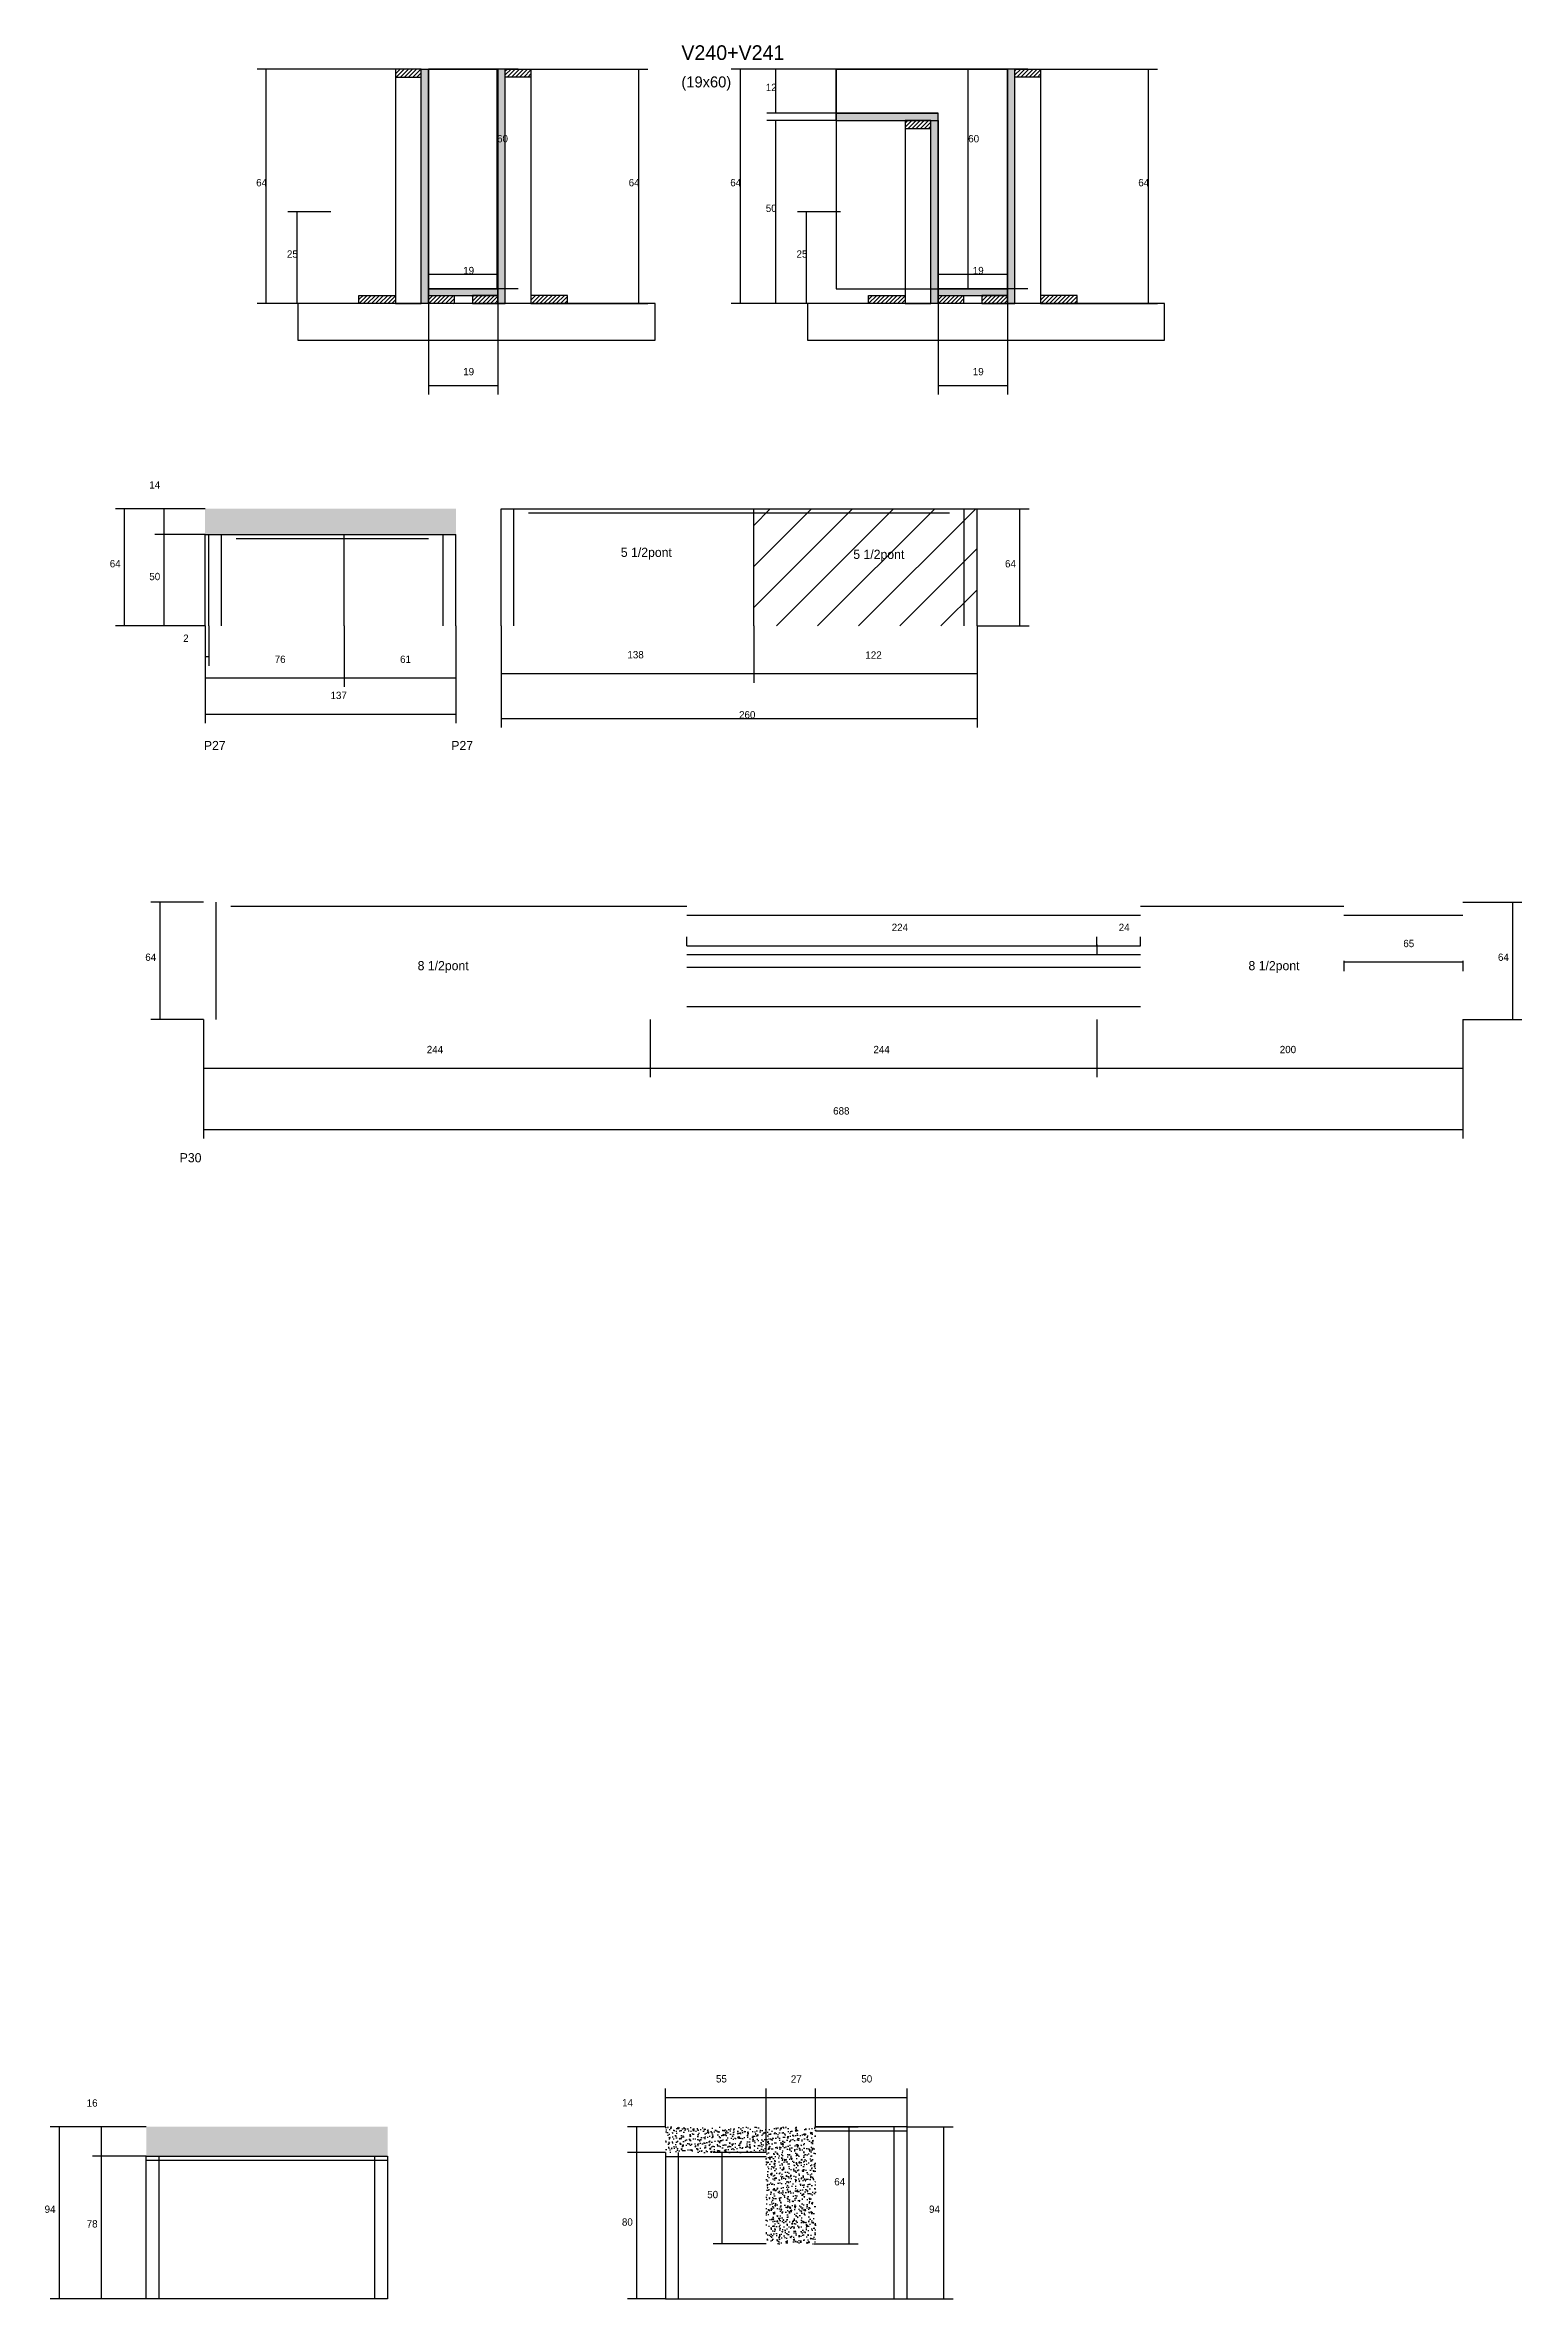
# Model space of a CAD drawing. Header units: metres. Extents: x 4923 to 5730, y 2187 to 3417.
import ezdxf

# ---------------------------------------------------------------- set-up
doc = ezdxf.new("R2010")
doc.units = ezdxf.units.M
for name, color, linetype in [('CONCRETO', 251, 'Continuous'), ('COTA', 4, 'Continuous'), ('Cota Seção (2x)', 4, 'Continuous'), ('Hachura', 253, 'Continuous'), ('Madeira', 126, 'Continuous'), ('NOMENCLATURA', 7, 'Continuous'), ('Painéis', 200, 'Continuous'), ('REAPROVEITAMENTO', 251, 'Continuous'), ('SARR_2.2x7', 40, 'Continuous'), ('Texto Seção', 7, 'Continuous')]:
    doc.layers.add(name, color=color, linetype=linetype)

msp = doc.modelspace()

# ---------------------------------------------------------------- hatches: boundary and pattern name
at = {"layer": 'COTA'}
h = msp.add_hatch(dxfattribs=at)
h.set_pattern_fill('AR-CONC', scale=0.03)
h.paths.add_polyline_path([(5147.7, 3164.2), (5010.7, 3164.2), (5010.7, 3164.2), (5010.7, 3150.2), (5010.7, 3150.2), (5147.7, 3150.2), (5147.7, 3150.2), (5147.7, 3164.2)])
h = msp.add_hatch(dxfattribs=at)
h.set_pattern_fill('AR-CONC', scale=0.03)
h.paths.add_polyline_path([(5110.5, 2280.6), (4978.5, 2280.6), (4978.5, 2264.6), (5110.4, 2264.6)])
h = msp.add_hatch(dxfattribs=at)
h.set_pattern_fill('AR-CONC', scale=0.03)
h.paths.add_polyline_path([(5317.2, 2266.6), (5262.3, 2266.6), (5262.3, 2266.6), (5262.3, 2280.6), (5262.3, 2280.6), (5344.2, 2280.6), (5344.2, 2280.6), (5344.2, 2216.6), (5344.2, 2216.6), (5317.2, 2216.6), (5317.2, 2216.6), (5317.2, 2266.6)])
at = {"layer": 'Hachura'}
h = msp.add_hatch(dxfattribs=at)
h.set_pattern_fill('ANSI31', scale=0.5)
h.paths.add_polyline_path([(5128.7, 3399.9), (5128.7, 3404.3), (5128.7, 3404.3), (5114.7, 3404.3), (5114.7, 3404.3), (5114.7, 3399.9), (5114.7, 3399.9), (5128.7, 3399.9)])
h = msp.add_hatch(color=8, dxfattribs=at)
h.dxf.hatch_style = 1
h.paths.add_polyline_path([(5128.7, 3404.3), (5132.7, 3404.3), (5132.7, 3404.3), (5132.7, 3276.3), (5132.7, 3276.3), (5128.7, 3276.3), (5128.7, 3276.3), (5128.7, 3404.3)])
h = msp.add_hatch(color=8, dxfattribs=at)
h.dxf.hatch_style = 1
h.paths.add_polyline_path([(5174.7, 3404.3), (5170.7, 3404.3), (5170.7, 3404.3), (5170.7, 3276.3), (5170.7, 3276.3), (5174.7, 3276.3), (5174.7, 3276.3), (5174.7, 3404.3)])
h = msp.add_hatch(dxfattribs=at)
h.set_pattern_fill('ANSI31', scale=0.5)
h.paths.add_polyline_path([(5174.7, 3399.9), (5174.7, 3404.3), (5174.7, 3404.3), (5188.7, 3404.3), (5188.7, 3404.3), (5188.7, 3399.9), (5188.7, 3399.9), (5174.7, 3399.9)])
h = msp.add_hatch(color=8, dxfattribs=at)
h.dxf.hatch_style = 1
h.paths.add_polyline_path([(5453.1, 3404.3), (5449.1, 3404.3), (5449.1, 3404.3), (5449.1, 3276.3), (5449.1, 3276.3), (5453.1, 3276.3), (5453.1, 3276.3), (5453.1, 3404.3)])
h = msp.add_hatch(dxfattribs=at)
h.set_pattern_fill('ANSI31', scale=0.5)
h.paths.add_polyline_path([(5453.1, 3399.9), (5453.1, 3404.3), (5453.1, 3404.3), (5467.1, 3404.3), (5467.1, 3404.3), (5467.1, 3399.9), (5467.1, 3399.9), (5453.1, 3399.9)])
h = msp.add_hatch(color=8, dxfattribs=at)
h.dxf.hatch_style = 1
h.paths.add_polyline_path([(5411.1, 3376.3), (5411.1, 3380.3), (5411.1, 3380.3), (5355.5, 3380.3), (5355.5, 3380.3), (5355.5, 3376.3), (5355.5, 3376.3), (5411.1, 3376.3)])
h = msp.add_hatch(dxfattribs=at)
h.set_pattern_fill('ANSI31', scale=0.5)
h.paths.add_polyline_path([(5407.1, 3371.9), (5407.1, 3376.3), (5407.1, 3376.3), (5393.1, 3376.3), (5393.1, 3376.3), (5393.1, 3371.9), (5393.1, 3371.9), (5407.1, 3371.9)])
h = msp.add_hatch(color=8, dxfattribs=at)
h.dxf.hatch_style = 1
h.paths.add_polyline_path([(5407.1, 3376.3), (5411.1, 3376.3), (5411.1, 3376.3), (5411.1, 3276.3), (5411.1, 3276.3), (5407.1, 3276.3), (5407.1, 3276.3), (5407.1, 3376.3)])
h = msp.add_hatch(dxfattribs=at)
h.set_pattern_fill('ANSI31', scale=0.5)
h.paths.add_polyline_path([(5094.7, 3276.3), (5094.7, 3280.7), (5094.7, 3280.7), (5114.7, 3280.7), (5114.7, 3280.7), (5114.7, 3276.3), (5114.7, 3276.3), (5094.7, 3276.3)])
h = msp.add_hatch(color=8, dxfattribs=at)
h.dxf.hatch_style = 1
h.paths.add_polyline_path([(5170.7, 3280.7), (5170.7, 3284.3), (5170.7, 3284.3), (5132.7, 3284.3), (5132.7, 3284.3), (5132.7, 3280.7), (5132.7, 3280.7), (5170.7, 3280.7)])
h = msp.add_hatch(dxfattribs=at)
h.set_pattern_fill('ANSI31', scale=0.5)
h.paths.add_polyline_path([(5132.7, 3276.3), (5132.7, 3280.7), (5132.7, 3280.7), (5146.7, 3280.7), (5146.7, 3280.7), (5146.7, 3276.3), (5146.7, 3276.3), (5132.7, 3276.3)])
h = msp.add_hatch(dxfattribs=at)
h.set_pattern_fill('ANSI31', scale=0.5)
h.paths.add_polyline_path([(5170.7, 3276.3), (5170.7, 3280.7), (5170.7, 3280.7), (5156.7, 3280.7), (5156.7, 3280.7), (5156.7, 3276.3), (5156.7, 3276.3), (5170.7, 3276.3)])
h = msp.add_hatch(dxfattribs=at)
h.set_pattern_fill('ANSI31', scale=0.5)
h.paths.add_polyline_path([(5208.7, 3276.3), (5208.7, 3280.7), (5208.7, 3280.7), (5188.7, 3280.7), (5188.7, 3280.7), (5188.7, 3276.3), (5188.7, 3276.3), (5208.7, 3276.3)])
h = msp.add_hatch(dxfattribs=at)
h.set_pattern_fill('ANSI31', scale=0.5)
h.paths.add_polyline_path([(5373.1, 3276.3), (5373.1, 3280.7), (5373.1, 3280.7), (5393.1, 3280.7), (5393.1, 3280.7), (5393.1, 3276.3), (5393.1, 3276.3), (5373.1, 3276.3)])
h = msp.add_hatch(color=8, dxfattribs=at)
h.dxf.hatch_style = 1
h.paths.add_polyline_path([(5449.1, 3280.7), (5449.1, 3284.3), (5449.1, 3284.3), (5411.1, 3284.3), (5411.1, 3284.3), (5411.1, 3280.7), (5411.1, 3280.7), (5449.1, 3280.7)])
h = msp.add_hatch(dxfattribs=at)
h.set_pattern_fill('ANSI31', scale=0.5)
h.paths.add_polyline_path([(5411.1, 3276.3), (5411.1, 3280.7), (5411.1, 3280.7), (5425.1, 3280.7), (5425.1, 3280.7), (5425.1, 3276.3), (5425.1, 3276.3), (5411.1, 3276.3)])
h = msp.add_hatch(dxfattribs=at)
h.set_pattern_fill('ANSI31', scale=0.5)
h.paths.add_polyline_path([(5449.1, 3276.3), (5449.1, 3280.7), (5449.1, 3280.7), (5435.1, 3280.7), (5435.1, 3280.7), (5435.1, 3276.3), (5435.1, 3276.3), (5449.1, 3276.3)])
h = msp.add_hatch(dxfattribs=at)
h.set_pattern_fill('ANSI31', scale=0.5)
h.paths.add_polyline_path([(5487.1, 3276.3), (5487.1, 3280.7), (5487.1, 3280.7), (5467.1, 3280.7), (5467.1, 3280.7), (5467.1, 3276.3), (5467.1, 3276.3), (5487.1, 3276.3)])
at = {"layer": 'REAPROVEITAMENTO'}
h = msp.add_hatch(dxfattribs=at)
h.set_pattern_fill('ANSI31', scale=5)
h.paths.add_polyline_path([(5310.4, 3164.2), (5310.4, 3100.2), (5310.4, 3100.2), (5432.4, 3100.2), (5432.4, 3100.2), (5432.4, 3164.2), (5432.4, 3164.2), (5310.4, 3164.2)])

# ---------------------------------------------------------------- linework, layer by layer
at = {"layer": 'CONCRETO'}
for points in [[(5132.7, 3404.3), (5132.7, 3404.3), (5170.7, 3404.3), (5170.7, 3376.3), (5170.7, 3376.3), (5170.7, 3284.3), (5132.7, 3284.3), (5132.7, 3404.3)], [(5132.7, 3284.3), (5170.7, 3284.3), (5170.7, 3404.3), (5132.7, 3404.3)], [(5355.5, 3380.3), (5355.5, 3404.3), (5449.1, 3404.3), (5449.1, 3376.3), (5449.1, 3376.3), (5449.1, 3284.3), (5411.1, 3284.3), (5411.1, 3380.3)], [(5355.5, 3284.3), (5449.1, 3284.3), (5449.1, 3404.3), (5355.5, 3404.3)]]:
    msp.add_lwpolyline(points, close=True, dxfattribs=at)
at = {"layer": 'COTA'}
for p, q in [((5114.7, 3404.3), (5039.1, 3404.3)), ((5044.1, 3276.3), (5044.1, 3404.3)), ((5188.7, 3404.3), (5252.6, 3404.3)), ((5247.6, 3276.3), (5247.6, 3404.3)), ((5355.5, 3404.3), (5298.1, 3404.3)), ((5303.1, 3276.3), (5303.1, 3404.3)), ((5355.5, 3404.3), (5317.5, 3404.3)), ((5322.5, 3380.3), (5322.5, 3404.3)), ((5467.1, 3404.3), (5531, 3404.3)), ((5526, 3276.3), (5526, 3404.3)), ((5355.5, 3380.3), (5317.5, 3380.3)), ((5355.5, 3376.3), (5317.5, 3376.3)), ((5322.5, 3276.3), (5322.5, 3376.3)), ((5079.4, 3326.3), (5055.9, 3326.3)), ((5060.9, 3276.3), (5060.9, 3326.3)), ((5357.8, 3326.3), (5334.3, 3326.3)), ((5339.3, 3276.3), (5339.3, 3326.3)), ((5099.1, 3276.3), (5039.1, 3276.3)), ((5079.4, 3276.3), (5055.9, 3276.3)), ((5132.7, 3276.3), (5132.7, 3226.6)), ((5170.7, 3276.3), (5170.7, 3226.6)), ((5204.3, 3276.3), (5252.6, 3276.3)), ((5377.5, 3276.3), (5298.1, 3276.3)), ((5377.5, 3276.3), (5317.5, 3276.3)), ((5357.8, 3276.3), (5334.3, 3276.3)), ((5411.1, 3276.3), (5411.1, 3226.6)), ((5449.1, 3276.3), (5449.1, 3226.6)), ((5482.7, 3276.3), (5531, 3276.3)), ((5132.7, 3231.6), (5170.7, 3231.6)), ((5411.1, 3231.6), (5449.1, 3231.6)), ((5010.7, 3164.2), (4961.7, 3164.2)), ((4966.7, 3100.2), (4966.7, 3164.2)), ((5010.7, 3164.2), (4983.3, 3164.2)), ((4988.3, 3150.2), (4988.3, 3164.2)), ((5432.4, 3164.2), (5460.8, 3164.2)), ((5455.8, 3100.2), (5455.8, 3164.2)), ((5010.7, 3150.2), (4983.3, 3150.2)), ((5010.7, 3150.2), (4983.3, 3150.2)), ((4988.3, 3100.2), (4988.3, 3150.2)), ((5010.7, 3100.2), (4961.7, 3100.2)), ((5010.7, 3100.2), (4983.3, 3100.2)), ((5010.7, 3100.2), (5010.7, 3066.9)), ((5010.7, 3100.2), (5010.7, 3047.1)), ((5010.7, 3100.2), (5010.7, 3078.5)), ((5012.7, 3100.2), (5012.7, 3078.5)), ((5086.7, 3100.2), (5086.7, 3066.9)), ((5086.7, 3100.2), (5086.7, 3066.9)), ((5147.7, 3100.2), (5147.7, 3066.9)), ((5147.7, 3100.2), (5147.7, 3047.1)), ((5172.4, 3100.2), (5172.4, 3069.2)), ((5172.4, 3100.2), (5172.4, 3044.7)), ((5310.4, 3100.2), (5310.4, 3069.2)), ((5310.4, 3100.2), (5310.4, 3069.2)), ((5432.4, 3100.2), (5432.4, 3069.2)), ((5432.4, 3100.2), (5432.4, 3044.7)), ((5432.4, 3100.2), (5460.8, 3100.2)), ((5010.7, 3083.5), (5012.7, 3083.5)), ((5010.7, 3071.9), (5086.7, 3071.9)), ((5086.7, 3071.9), (5147.7, 3071.9)), ((5172.4, 3074.2), (5310.4, 3074.2)), ((5310.4, 3074.2), (5432.4, 3074.2)), ((5010.7, 3052.1), (5147.7, 3052.1)), ((5172.4, 3049.7), (5432.4, 3049.7)), ((5009.8, 2885.3), (5009.8, 2820.3)), ((5009.8, 2885.3), (5009.8, 2853.8)), ((5253.8, 2885.3), (5253.8, 2853.8)), ((5253.8, 2885.3), (5253.8, 2853.8)), ((5497.8, 2885.3), (5497.8, 2853.8)), ((5497.8, 2885.3), (5497.8, 2853.8)), ((5697.8, 2885.3), (5697.8, 2853.8)), ((5697.8, 2885.3), (5697.8, 2820.3)), ((5009.8, 2858.8), (5253.8, 2858.8)), ((5253.8, 2858.8), (5497.8, 2858.8)), ((5497.8, 2858.8), (5697.8, 2858.8)), ((5009.8, 2825.3), (5697.8, 2825.3)), ((5262.3, 2280.6), (5262.3, 2301.6)), ((5262.3, 2296.6), (5317.2, 2296.6)), ((5317.2, 2266.6), (5317.2, 2301.6)), ((5317.2, 2266.6), (5317.2, 2301.6)), ((5317.2, 2296.6), (5344.2, 2296.6)), ((5344.2, 2280.6), (5344.2, 2301.6)), ((5344.2, 2280.6), (5344.2, 2301.6)), ((5344.2, 2296.6), (5394.2, 2296.6)), ((5394.2, 2280.6), (5394.2, 2301.6)), ((4978.5, 2280.6), (4926.1, 2280.6)), ((4931.1, 2186.6), (4931.1, 2280.6)), ((4978.5, 2280.6), (4949.1, 2280.6)), ((4954.1, 2264.6), (4954.1, 2280.6)), ((5262.3, 2280.6), (5241.5, 2280.6)), ((5246.5, 2266.6), (5246.5, 2280.6)), ((5344.2, 2280.6), (5367.5, 2280.6)), ((5362.5, 2216.6), (5362.5, 2280.6)), ((5394.2, 2280.6), (5419.3, 2280.6)), ((5414.3, 2186.6), (5414.3, 2280.6)), ((5262.3, 2266.6), (5241.5, 2266.6)), ((5262.3, 2266.6), (5241.5, 2266.6)), ((5246.5, 2186.6), (5246.5, 2266.6)), ((5317.2, 2266.6), (5288.2, 2266.6)), ((5293.2, 2216.6), (5293.2, 2266.6)), ((4978.5, 2264.6), (4949.1, 2264.6)), ((4978.5, 2264.6), (4949.1, 2264.6)), ((4954.1, 2186.6), (4954.1, 2264.6)), ((5317.2, 2216.6), (5288.2, 2216.6)), ((5344.2, 2216.6), (5367.5, 2216.6)), ((4978.5, 2186.6), (4926.1, 2186.6)), ((4978.5, 2186.6), (4949.1, 2186.6)), ((5262.3, 2186.6), (5241.5, 2186.6)), ((5394.2, 2186.6), (5419.3, 2186.6))]:
    msp.add_line(p, q, dxfattribs=at)
at = {"layer": 'Cota Seção (2x)'}
for p, q in [((5181.7, 3404.3), (5165.2, 3404.3)), ((5170.2, 3284.3), (5170.2, 3404.3)), ((5460.1, 3404.3), (5422.6, 3404.3)), ((5427.6, 3284.3), (5427.6, 3404.3)), ((5132.7, 3276.3), (5132.7, 3297.3)), ((5132.7, 3292.3), (5170.7, 3292.3)), ((5170.7, 3276.3), (5170.7, 3297.3)), ((5411.1, 3276.3), (5411.1, 3297.3)), ((5411.1, 3292.3), (5449.1, 3292.3)), ((5449.1, 3276.3), (5449.1, 3297.3)), ((5181.7, 3284.3), (5165.2, 3284.3)), ((5460.1, 3284.3), (5422.6, 3284.3)), ((5009.8, 2949.3), (4981.1, 2949.3)), ((4986.1, 2885.3), (4986.1, 2949.3)), ((5697.8, 2949.3), (5730.1, 2949.3)), ((5725.1, 2885.3), (5725.1, 2949.3)), ((5273.8, 2925.5), (5273.8, 2930.5)), ((5497.8, 2925.5), (5497.8, 2930.5)), ((5521.8, 2925.5), (5521.8, 2930.5)), ((5273.8, 2925.5), (5497.8, 2925.5)), ((5497.8, 2926.2), (5497.8, 2920.5)), ((5497.8, 2925.5), (5521.8, 2925.5)), ((5632.8, 2917.3), (5632.8, 2911.7)), ((5697.8, 2917.3), (5697.8, 2911.7)), ((5632.8, 2916.7), (5697.8, 2916.7)), ((5009.8, 2885.3), (4981.1, 2885.3)), ((5697.8, 2885.3), (5730.1, 2885.3))]:
    msp.add_line(p, q, dxfattribs=at)
at = {"layer": 'Madeira'}
for points in [[(5128.7, 3399.9), (5128.7, 3404.3), (5114.7, 3404.3), (5114.7, 3399.9)], [(5128.7, 3404.3), (5114.7, 3404.3), (5114.7, 3276.3), (5128.7, 3276.3)], [(5174.7, 3399.9), (5174.7, 3404.3), (5188.7, 3404.3), (5188.7, 3399.9)], [(5174.7, 3404.3), (5188.7, 3404.3), (5188.7, 3276.3), (5174.7, 3276.3)], [(5453.1, 3399.9), (5453.1, 3404.3), (5467.1, 3404.3), (5467.1, 3399.9)], [(5453.1, 3404.3), (5467.1, 3404.3), (5467.1, 3276.3), (5453.1, 3276.3)], [(5407.1, 3371.9), (5407.1, 3376.3), (5393.1, 3376.3), (5393.1, 3371.9)], [(5407.1, 3376.3), (5393.1, 3376.3), (5393.1, 3276.3), (5407.1, 3276.3)], [(5061.3, 3256.3), (5256.5, 3256.3), (5256.5, 3276.3), (5061.3, 3276.3)], [(5094.7, 3276.3), (5094.7, 3280.7), (5114.7, 3280.7), (5114.7, 3276.3)], [(5132.7, 3276.3), (5132.7, 3280.7), (5146.7, 3280.7), (5146.7, 3276.3)], [(5170.7, 3276.3), (5170.7, 3280.7), (5156.7, 3280.7), (5156.7, 3276.3)], [(5208.7, 3276.3), (5208.7, 3280.7), (5188.7, 3280.7), (5188.7, 3276.3)], [(5339.7, 3256.3), (5534.8, 3256.3), (5534.8, 3276.3), (5339.7, 3276.3)], [(5373.1, 3276.3), (5373.1, 3280.7), (5393.1, 3280.7), (5393.1, 3276.3)], [(5411.1, 3276.3), (5411.1, 3280.7), (5425.1, 3280.7), (5425.1, 3276.3)], [(5449.1, 3276.3), (5449.1, 3280.7), (5435.1, 3280.7), (5435.1, 3276.3)], [(5487.1, 3276.3), (5487.1, 3280.7), (5467.1, 3280.7), (5467.1, 3276.3)]]:
    msp.add_lwpolyline(points, close=True, dxfattribs=at)
at = {"layer": 'Painéis'}
for p, q in [((5132.7, 3276.3), (5132.7, 3404.3)), ((5170.7, 3276.3), (5170.7, 3404.3)), ((5355.5, 3380.3), (5411.1, 3380.3)), ((5355.5, 3376.3), (5355.5, 3380.3)), ((5411.1, 3376.3), (5411.1, 3380.3)), ((5411.1, 3276.3), (5411.1, 3376.3)), ((5132.7, 3284.3), (5170.7, 3284.3)), ((5132.7, 3280.7), (5132.7, 3284.3)), ((5170.7, 3280.7), (5170.7, 3284.3)), ((5411.1, 3284.3), (5449.1, 3284.3)), ((5411.1, 3280.7), (5411.1, 3284.3)), ((5172.4, 3164.2), (5432.4, 3164.2)), ((5172.4, 3100.2), (5172.4, 3164.2)), ((5310.4, 3100.2), (5310.4, 3164.2)), ((5432.4, 3100.2), (5432.4, 3164.2)), ((5010.7, 3150.2), (5147.7, 3150.2)), ((5010.7, 3100.2), (5010.7, 3150.2)), ((5012.7, 3100.2), (5012.7, 3150.2)), ((5086.7, 3100.2), (5086.7, 3150.2)), ((5147.7, 3100.2), (5147.7, 3150.2))]:
    msp.add_line(p, q, dxfattribs=at)
for points in [[(5128.7, 3404.3), (5132.7, 3404.3), (5132.7, 3276.3), (5128.7, 3276.3)], [(5174.7, 3404.3), (5170.7, 3404.3), (5170.7, 3276.3), (5174.7, 3276.3)], [(5453.1, 3404.3), (5449.1, 3404.3), (5449.1, 3276.3), (5453.1, 3276.3)], [(5411.1, 3376.3), (5411.1, 3380.3), (5355.5, 3380.3), (5355.5, 3376.3)], [(5407.1, 3376.3), (5411.1, 3376.3), (5411.1, 3276.3), (5407.1, 3276.3)], [(5170.7, 3280.7), (5170.7, 3284.3), (5132.7, 3284.3), (5132.7, 3280.7)], [(5449.1, 3280.7), (5449.1, 3284.3), (5411.1, 3284.3), (5411.1, 3280.7)], [(4978.5, 2264.6), (5110.4, 2264.6), (5110.4, 2186.6), (4978.5, 2186.6)]]:
    msp.add_lwpolyline(points, close=True, dxfattribs=at)
msp.add_lwpolyline([(5262.3, 2266.6), (5262.3, 2186.6), (5394.2, 2186.6), (5394.2, 2280.6), (5344.2, 2280.6)], dxfattribs=at)
at = {"layer": 'SARR_2.2x7'}
for p, q in [((5179.4, 3100.2), (5179.4, 3164.2)), ((5425.4, 3100.2), (5425.4, 3164.2)), ((5187.4, 3162), (5310.4, 3162)), ((5310.4, 3162), (5417.4, 3162)), ((5019.7, 3100.2), (5019.7, 3150.2)), ((5027.7, 3148), (5086.7, 3148)), ((5086.7, 3148), (5132.7, 3148)), ((5140.7, 3100.2), (5140.7, 3150.2)), ((5016.8, 2885.3), (5016.8, 2949.3)), ((5024.8, 2947.1), (5253.8, 2947.1)), ((5253.8, 2947.1), (5273.8, 2947.1)), ((5273.8, 2942.3), (5497.8, 2942.3)), ((5497.8, 2942.3), (5521.8, 2942.3)), ((5521.8, 2947.1), (5632.8, 2947.1)), ((5632.8, 2942.3), (5697.8, 2942.3)), ((5273.8, 2920.8), (5497.8, 2920.8)), ((5497.8, 2920.8), (5521.8, 2920.8)), ((5273.8, 2913.8), (5497.8, 2913.8)), ((5497.8, 2913.8), (5521.8, 2913.8)), ((5273.8, 2892.3), (5497.8, 2892.3)), ((5497.8, 2892.3), (5521.8, 2892.3)), ((5344.2, 2278.4), (5394.2, 2278.4)), ((5387.2, 2186.6), (5387.2, 2280.6)), ((5269.3, 2186.6), (5269.3, 2266.6)), ((4978.5, 2262.4), (5110.4, 2262.4)), ((4985.5, 2186.6), (4985.5, 2264.6)), ((5103.4, 2186.6), (5103.4, 2264.6)), ((5262.2, 2264.4), (5317.2, 2264.4))]:
    msp.add_line(p, q, dxfattribs=at)

# ---------------------------------------------------------------- texts
at = {"layer": 'COTA'}
for s, p in [('12', (5317, 3392.3)), ('64', (5038.6, 3340.3)), ('64', (5242.1, 3340.3)), ('64', (5297.6, 3340.3)), ('64', (5520.5, 3340.3)), ('50', (5317, 3326.3)), ('25', (5055.4, 3301.3)), ('25', (5333.8, 3301.3)), ('19', (5151.7, 3237.1)), ('19', (5430.1, 3237.1)), ('14', (4980.2, 3175.2)), ('64', (4958.6, 3132.2)), ('50', (4980.2, 3125.2)), ('64', (5447.7, 3132.2)), ('2', (4998.7, 3091.5)), ('76', (5048.7, 3080)), ('61', (5117.2, 3080)), ('138', (5241.4, 3082.5)), ('122', (5371.4, 3082.3)), ('137', (5079.2, 3060.3)), ('260', (5302.4, 3049.7)), ('244', (5131.8, 2866.9)), ('244', (5375.8, 2866.9)), ('200', (5597.8, 2866.9)), ('688', (5353.8, 2833.4)), ('55', (5289.8, 2304.8)), ('27', (5330.7, 2304.7)), ('50', (5369.2, 2304.8)), ('16', (4946, 2291.6)), ('14', (5238.5, 2291.7)), ('64', (5354.4, 2248.6)), ('50', (5285, 2241.6)), ('94', (4923, 2233.6)), ('78', (4946, 2225.6)), ('80', (5238.4, 2226.6)), ('94', (5406.2, 2233.6))]:
    msp.add_text(s, height=4, dxfattribs=at).set_placement(p)
at = {"layer": 'Cota Seção (2x)'}
for s, p in [('60', (5170.2, 3364.3)), ('60', (5427.6, 3364.3)), ('19', (5151.7, 3292.3)), ('19', (5430.1, 3292.3)), ('224', (5385.8, 2933.6)), ('24', (5509.8, 2933.6)), ('64', (4978, 2917.3)), ('65', (5665.3, 2924.8)), ('64', (5717, 2917.3))]:
    msp.add_text(s, height=4, dxfattribs=at).set_placement(p)
at = {"layer": 'NOMENCLATURA'}
for s, p in [('5 1/2pont', (5237.8, 3137.9)), ('5 1/2pont', (5364.8, 3136.8)), ('P27', (5010, 3032.4)), ('P27', (5145.2, 3032.4)), ('8 1/2pont', (5126.8, 2912.2)), ('8 1/2pont', (5580.7, 2912.2)), ('P30', (4996.8, 2807.3))]:
    msp.add_text(s, height=5, dxfattribs=at).set_placement(p)
at = {"layer": 'Texto Seção'}
for s, height, p in [('V240+V241', 8, (5270.9, 3409.3)), ('(19x60)', 6, (5270.9, 3394.3))]:
    msp.add_text(s, height=height, dxfattribs=at).set_placement(p)

doc.saveas('drawing.dxf')
